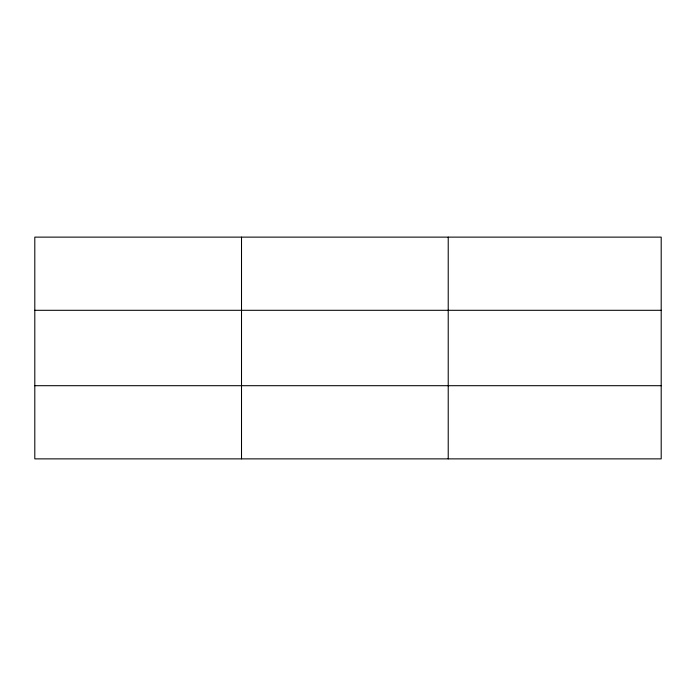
<?xml version="1.0" encoding="UTF-8"?>
<svg xmlns="http://www.w3.org/2000/svg" width="696" height="696" viewBox="0 0 696 696"><rect width="100%" height="100%" fill="white"/><g stroke="black" fill="none" stroke-linecap="round" stroke-linejoin="round"><path stroke-width="1.04" d="M241.512 458.873L241.512 237.127M448.224 458.873L448.224 237.127M661.2 385.697L661.2 458.873L34.8 458.873L34.8 237.127L661.2 237.127L661.2 385.697L34.8 385.697M34.8 310.303L661.2 310.303"/></g></svg>
